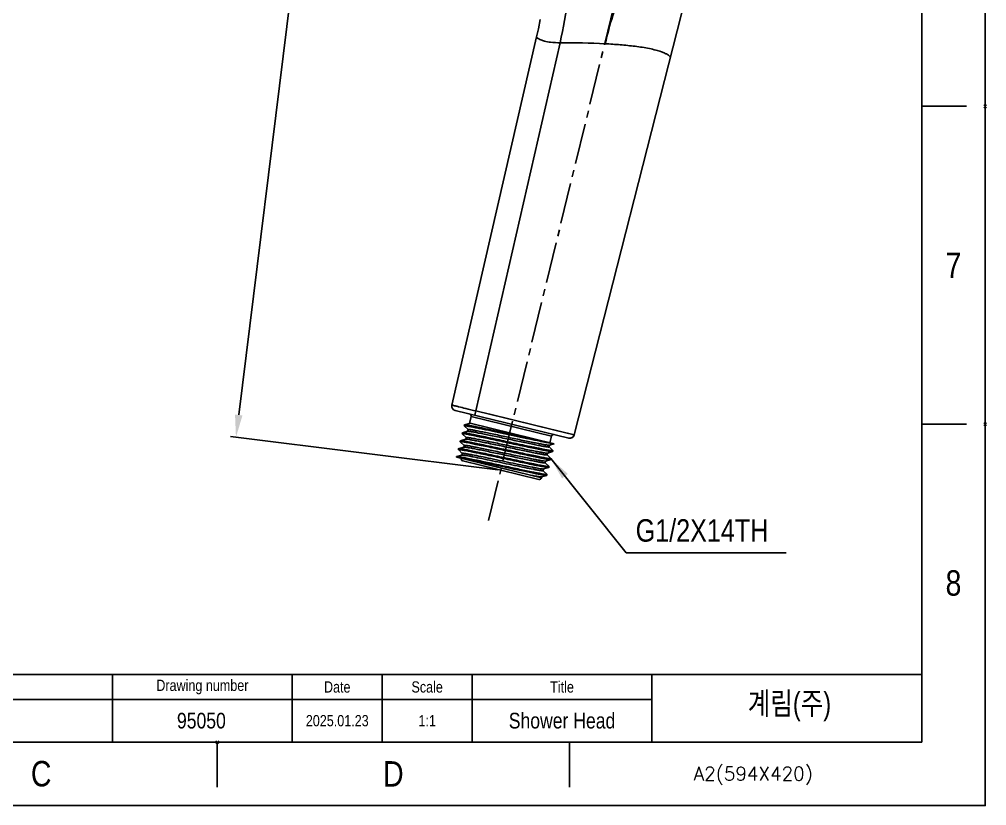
# Model space of a CAD drawing. Header units: inches. Extents: x -176 to 245, y -250 to 344.
# Drawn here: x 29.5 to 244.7, y -250 to -75.1 of the extents above; entities that cross this region are included whole.
import ezdxf

# ---------------------------------------------------------------- set-up
doc = ezdxf.new("R2010")
doc.units = ezdxf.units.IN
doc.header["$LTSCALE"] = 2.42
doc.header["$MEASUREMENT"] = 0
doc.header["$PDMODE"] = 3
doc.header["$PDSIZE"] = 0.3125
doc.linetypes.add('CENTER2', pattern=[1.125, 0.75, -0.125, 0.125, -0.125])
doc.linetypes.add('CENTERX2', pattern=[101.6, 63.5, -12.7, 12.7, -12.7])
doc.layers.get('0').update_dxf_attribs({"linetype": 'CONTINUOUS'})
doc.layers.get('Defpoints').update_dxf_attribs({"linetype": 'CONTINUOUS'})
for name, color, linetype in [('CENTER', 1, 'CENTER2'), ('FORM', 7, 'CONTINUOUS'), ('TEXT', 2, 'CONTINUOUS')]:
    doc.layers.add(name, color=color, linetype=linetype)
doc.layers.add('DIM', color=3, linetype='CONTINUOUS', lineweight=18)
doc.styles.add('ROMANS', font='romans')
doc.styles.get("Standard").update_dxf_attribs({"font": 'arial.ttf', "width": 0.8})
doc.dimstyles.new('ISO-25', dxfattribs={"dimtxt": 5, "dimasz": 2.5, "dimexe": 1.25, "dimexo": 0.625, "dimgap": 2, "dimtad": 1, "dimtih": 1, "dimtoh": 1, "dimdec": 1, "dimdsep": 46, "dimtxsty": 'Standard', "dimcen": 0, "dimclrd": 3, "dimclre": 3, "dimclrt": 4, "dimadec": 0, "dimazin": 0, "dimtfac": 1, "dimtdec": 1, "dimtmove": 0, "dimatfit": 3, "dimfxl": 1, "dimarcsym": 0})

# ---------------------------------------------------------------- blocks, each defined once
blk = doc.blocks.new('*D3')
at = {"layer": 'Defpoints', "color": 0, "transparency": 16777216}
for p in [(111.69, 105.99), (170.59, 98.68), (136.59, -175.36)]:
    blk.add_point(p, dxfattribs=at)
at = {"layer": 'DIM', "color": 3, "lineweight": -2, "transparency": 16777216}
for p, q in [((169.97, 98.76), (110.45, 106.14)), ((111.08, 101.03), (95.26, -26.48)), ((78.3, -163.09), (94.13, -35.58)), ((135.97, -175.28), (76.45, -167.9))]:
    blk.add_line(p, q, dxfattribs=at)
at = {"layer": 'DIM', "color": 3, "transparency": 16777216}
for points in [[(110.25, 101.13), (111.9, 100.92), (111.69, 105.99)], [(77.48, -162.98), (79.13, -163.19), (77.69, -168.05)]]:
    blk.add_solid(points, dxfattribs=at)
at = {"layer": 'DIM', "color": 4, "transparency": 16777216, "insert": (94.69, -31.03), "char_height": 5, "attachment_point": 5}
blk.add_mtext('276.1', dxfattribs=at)
blk = doc.blocks.new('*D4')
at = {"layer": 'Defpoints', "color": 0, "transparency": 16777216}
for p in [(126.36, 38.85), (196.71, 38.85), (116.61, 4.52), (176.85, -10.19), (133.86, -186.53)]:
    blk.add_point(p, dxfattribs=at)
at = {"layer": 'DIM', "color": 3, "lineweight": -2, "transparency": 16777216}
blk.add_line((125.73, 38.85), (107.61, 38.85), dxfattribs=at)
for start, end in [(183.584, 214.1092), (222.4287, 252.716)]:
    blk.add_arc((188.81, 38.85), 79.95, start, end, dxfattribs=at)
at = {"layer": 'DIM', "color": 3, "transparency": 16777216}
for points in [[(108.18, 33.83), (109.85, 33.88), (108.86, 38.85)], [(165.28, -36.68), (164.83, -38.28), (169.87, -38.82)]]:
    blk.add_solid(points, dxfattribs=at)
at = {"layer": 'DIM', "color": 4, "transparency": 16777216, "insert": (125.94, -10.53), "char_height": 5, "attachment_point": 5}
blk.add_mtext('76°', dxfattribs=at)

msp = doc.modelspace()

# ---------------------------------------------------------------- linework, layer by layer
at = {"color": 7, "linetype": 'Continuous'}
for p, q in [((180.22, -60.5), (152.93, -167.52)), ((125.71, -160.88), (144.55, -79)), ((149.78, -80.28), (131.07, -162.2)), ((126.44, -162.08), (151.73, -168.24)), ((129.65, -164.96), (130.02, -163.46)), ((130.02, -163.46), (147.89, -167.82)), ((130.84, -163.15), (131.07, -162.2)), ((131.07, -162.2), (152.93, -167.52)), ((134.14, -162.94), (148.63, -166.47)), ((128.44, -165.49), (128.49, -165.3)), ((128.44, -165.49), (128.45, -165.51)), ((128.45, -165.51), (129.31, -166.33)), ((128.49, -165.3), (128.5, -165.29)), ((129.67, -164.95), (128.5, -165.29)), ((129.75, -164.94), (129.67, -164.95)), ((129.75, -164.94), (148.46, -169.5)), ((128.01, -167.25), (128.06, -167.06)), ((128.01, -167.25), (128.02, -167.27)), ((128.02, -167.27), (128.88, -168.1)), ((128.06, -167.06), (128.07, -167.05)), ((129.24, -166.71), (128.07, -167.05)), ((128.07, -167.05), (128.11, -167.05)), ((129.22, -166.72), (129.32, -166.33)), ((147.54, -169.28), (147.89, -167.82)), ((148.63, -166.47), (152.93, -167.52)), ((127.58, -169.02), (127.63, -168.82)), ((127.59, -169.03), (127.58, -169.02)), ((127.59, -169.03), (128.46, -169.86)), ((127.64, -168.81), (127.63, -168.82)), ((128.81, -168.47), (127.64, -168.81)), ((127.68, -168.81), (127.64, -168.81)), ((128.36, -170.25), (128.46, -169.85)), ((128.79, -168.48), (128.89, -168.09)), ((147.31, -170.2), (147.41, -169.82)), ((147.39, -169.82), (148.46, -169.5)), ((127.95, -172), (126.79, -172.34)), ((127.15, -170.78), (127.2, -170.59)), ((127.15, -170.78), (127.16, -170.79)), ((127.16, -170.79), (128.03, -171.62)), ((127.2, -170.59), (127.22, -170.58)), ((128.38, -170.23), (127.22, -170.58)), ((127.22, -170.58), (127.25, -170.57)), ((127.93, -172.01), (128.03, -171.62)), ((146.88, -171.96), (146.98, -171.58)), ((147.75, -172.78), (146.89, -171.96)), ((146.96, -171.58), (148.13, -171.24)), ((148.18, -171.02), (147.32, -170.19)), ((148.13, -171.24), (148.09, -171.24)), ((148.14, -171.23), (148.13, -171.24)), ((148.14, -171.23), (148.19, -171.04)), ((148.19, -171.04), (148.18, -171.02)), ((126.75, -172.44), (126.77, -172.35)), ((145.64, -177.05), (126.75, -172.44)), ((126.77, -172.35), (126.79, -172.34)), ((126.79, -172.34), (126.82, -172.33)), ((126.82, -172.33), (126.96, -172.34)), ((126.96, -172.34), (127.2, -172.37)), ((127.2, -172.37), (127.51, -172.42)), ((145.04, -177.42), (128.13, -173.3)), ((146.46, -173.72), (146.55, -173.34)), ((147.32, -174.54), (146.46, -173.72)), ((146.53, -173.34), (147.7, -173)), ((147.7, -173), (147.66, -173)), ((147.71, -172.99), (147.7, -173)), ((147.71, -172.99), (147.76, -172.8)), ((147.75, -172.78), (147.76, -172.8)), ((143.94, -175.18), (143.85, -175.16)), ((146.03, -175.49), (146.12, -175.11)), ((146.89, -176.31), (146.03, -175.48)), ((146.1, -175.1), (147.27, -174.76)), ((146.86, -176.51), (146.9, -176.32)), ((146.9, -176.32), (146.89, -176.31)), ((147.23, -174.77), (147.27, -174.76)), ((147.27, -174.76), (147.29, -174.75)), ((147.29, -174.75), (147.33, -174.56)), ((147.33, -174.56), (147.32, -174.54)), ((145.64, -177.05), (145.69, -176.87)), ((145.67, -176.87), (146.84, -176.52)), ((146.86, -176.51), (146.84, -176.52))]:
    msp.add_line(p, q, dxfattribs=at)
for points in [[(144.55, -79), (144.95, -77.16), (145.37, -75.08)], [(125.71, -160.88), (125.68, -161.07), (125.72, -161.38), (125.86, -161.67), (126.1, -161.92), (126.44, -162.08)], [(151.73, -168.24), (152.09, -168.26), (152.43, -168.15), (152.69, -167.95), (152.87, -167.7), (152.93, -167.52)]]:
    msp.add_lwpolyline(points, dxfattribs=at)
for centre, radius, start, end in [((129.53, -163.35), 0.5, 346.3, 76.3), ((148.38, -167.94), 0.5, 76.3, 166.3), ((152.56, -140.96), 28.82, 259.9628, 260.3109), ((151.91, -167.26), 0.993, 256.3254, 259.059), ((128.25, -172.81), 0.5, 166.3, 256.3), ((145.16, -176.93), 0.5, 256.3, 346.3)]:
    msp.add_arc(centre, radius, start, end, dxfattribs=at)
for points, knots in [([(149.78, -80.28), (150.53, -77), (151.67, -70.38), (152.57, -60.48), (152.87, -51.28), (152.8, -45.41), (152.76, -42.77)], [0, 0, 0, 0, 0.267491, 0.533563, 0.790107, 1, 1, 1, 1]), ([(159.82, -80.51), (160.3, -78.4), (162.53, -70.07), (166.05, -62.08), (169.35, -56.53)], [0, 0, 0, 0, 0.250811, 1, 1, 1, 1]), ([(144.55, -79), (144.55, -79), (144.56, -79.01), (144.57, -79.04), (144.6, -79.07), (144.67, -79.15), (144.82, -79.28), (145.1, -79.47), (145.6, -79.71), (146.48, -79.99), (147.91, -80.23), (149.08, -80.28), (149.78, -80.28)], [0, 0, 0, 0, 0.001592, 0.006441, 0.014703, 0.026662, 0.063377, 0.122224, 0.214438, 0.363761, 0.6189, 1, 1, 1, 1]), ([(159.82, -80.51), (160.94, -80.57), (163.16, -80.72), (166.44, -81.05), (169.09, -81.45), (171.03, -81.89), (172.21, -82.24), (173.09, -82.59), (173.66, -82.89), (173.99, -83.13), (174.17, -83.31), (174.27, -83.43), (174.3, -83.52), (174.33, -83.56), (174.33, -83.59), (174.33, -83.59)], [0, 0, 0, 0, 0.221916, 0.442066, 0.655324, 0.753474, 0.83733, 0.899423, 0.940005, 0.965246, 0.980871, 0.990472, 0.996157, 0.99911, 1, 1, 1, 1]), ([(131.07, -162.2), (130.31, -162.01), (129.02, -161.7), (127.49, -161.32), (126.59, -161.1), (126.08, -160.98), (125.83, -160.91), (125.71, -160.88)], [0, 0, 0, 0, 0.425117, 0.718062, 0.858218, 0.930732, 1, 1, 1, 1]), ([(144.72, -168.79), (143.91, -168.63), (142.2, -168.27), (139.56, -167.7), (137.27, -167.21), (135.45, -166.82), (134.16, -166.55), (132.95, -166.3), (131.85, -166.07), (130.88, -165.87), (130.16, -165.73), (129.66, -165.64), (129.35, -165.59), (129.08, -165.54), (128.86, -165.51), (128.69, -165.49), (128.56, -165.47), (128.49, -165.47), (128.44, -165.48), (128.44, -165.49)], [0, 0, 0, 0, 0.14873, 0.315569, 0.487557, 0.571294, 0.651333, 0.726115, 0.79418, 0.854202, 0.905012, 0.926647, 0.945626, 0.961856, 0.975263, 0.985786, 0.993387, 0.998063, 1, 1, 1, 1]), ([(128.5, -165.29), (128.52, -165.28), (128.58, -165.28), (128.69, -165.29), (128.84, -165.31), (129.13, -165.35), (129.61, -165.43), (130.3, -165.56), (131.14, -165.72), (132.12, -165.92), (133.22, -166.15), (134.86, -166.5), (137.05, -166.96), (139.71, -167.53), (142.29, -168.09), (143.96, -168.44), (144.75, -168.6)], [0, 0, 0, 0, 0.003694, 0.010169, 0.019448, 0.031505, 0.063736, 0.106289, 0.15838, 0.219041, 0.287145, 0.361422, 0.522865, 0.691385, 0.854466, 1, 1, 1, 1]), ([(148.09, -171.24), (148.05, -171.24), (147.92, -171.23), (147.69, -171.21), (147.38, -171.16), (146.79, -171.05), (145.87, -170.88), (144.57, -170.61), (143.03, -170.29), (141.32, -169.93), (139.49, -169.54), (137.61, -169.14), (135.74, -168.74), (133.96, -168.36), (132.56, -168.07), (131.53, -167.85), (130.84, -167.71), (130.21, -167.59), (129.66, -167.48), (129.18, -167.39), (128.78, -167.32), (128.47, -167.27), (128.26, -167.25), (128.13, -167.24), (128.07, -167.24), (128.03, -167.24), (128.01, -167.25), (128.01, -167.25)], [0, 0, 0, 0, 0.00692, 0.018236, 0.033877, 0.053711, 0.10522, 0.170922, 0.248453, 0.335017, 0.427487, 0.522527, 0.616703, 0.706617, 0.789023, 0.826467, 0.860946, 0.89215, 0.919796, 0.943636, 0.963457, 0.979084, 0.990387, 0.994392, 0.997297, 0.999122, 1, 1, 1, 1]), ([(128.11, -167.05), (128.16, -167.04), (128.28, -167.05), (128.51, -167.08), (128.83, -167.13), (129.41, -167.23), (130.33, -167.41), (131.64, -167.67), (133.17, -167.99), (134.89, -168.36), (136.72, -168.75), (138.6, -169.15), (140.46, -169.55), (142.24, -169.93), (143.64, -170.22), (144.68, -170.43), (145.37, -170.57), (145.99, -170.7), (146.55, -170.81), (147.02, -170.9), (147.42, -170.96), (147.74, -171.01), (147.95, -171.04), (148.07, -171.05), (148.13, -171.05), (148.17, -171.05), (148.19, -171.04), (148.19, -171.04)], [0, 0, 0, 0, 0.006912, 0.018222, 0.033856, 0.053683, 0.105183, 0.170879, 0.248407, 0.33497, 0.427442, 0.522486, 0.616668, 0.706589, 0.789002, 0.826449, 0.860932, 0.892138, 0.919786, 0.943629, 0.963451, 0.97908, 0.990385, 0.99439, 0.997295, 0.999121, 1, 1, 1, 1]), ([(129.41, -166.71), (129.37, -166.71), (129.32, -166.7), (129.26, -166.7), (129.24, -166.71)], [0, 0, 0, 0, 0.631906, 1, 1, 1, 1]), ([(129.32, -166.33), (129.32, -166.32), (129.34, -166.31), (129.39, -166.31), (129.51, -166.31), (129.7, -166.34), (129.97, -166.37), (130.3, -166.43), (130.71, -166.5), (131.17, -166.59), (131.92, -166.73), (132.97, -166.94), (134.36, -167.23), (135.88, -167.54), (137.49, -167.88), (139.12, -168.23), (140.74, -168.57), (142.27, -168.89), (143.67, -169.17), (144.89, -169.42), (145.9, -169.61), (146.65, -169.74), (147.06, -169.8), (147.22, -169.82)], [0, 0, 0, 0, 0.000902, 0.002657, 0.009199, 0.019868, 0.034612, 0.053318, 0.075835, 0.101976, 0.131521, 0.199805, 0.278391, 0.364628, 0.455608, 0.548263, 0.639467, 0.726142, 0.805366, 0.874468, 0.931122, 0.97343, 1, 1, 1, 1]), ([(147.31, -170.2), (147.31, -170.2), (147.3, -170.21), (147.24, -170.22), (147.12, -170.21), (146.93, -170.19), (146.67, -170.15), (146.33, -170.1), (145.93, -170.03), (145.46, -169.94), (144.72, -169.8), (143.66, -169.59), (142.27, -169.3), (140.75, -168.98), (139.14, -168.64), (137.5, -168.3), (135.89, -167.96), (134.36, -167.64), (132.96, -167.35), (131.74, -167.11), (130.73, -166.91), (129.98, -166.78), (129.57, -166.72), (129.41, -166.71)], [0, 0, 0, 0, 0.000903, 0.00266, 0.009205, 0.019881, 0.034633, 0.053351, 0.075881, 0.102037, 0.1316, 0.199921, 0.278544, 0.364818, 0.45583, 0.548509, 0.639725, 0.726399, 0.805606, 0.874674, 0.931276, 0.973515, 1, 1, 1, 1]), ([(152.88, -167.5), (152.82, -167.74), (152.51, -168.19), (151.97, -168.29), (151.72, -168.24)], [0, 0, 0, 0, 0.497816, 1, 1, 1, 1]), ([(147.66, -173), (147.62, -173.01), (147.49, -173), (147.26, -172.97), (146.95, -172.92), (146.36, -172.82), (145.44, -172.64), (144.14, -172.38), (142.6, -172.06), (140.89, -171.69), (139.06, -171.3), (137.18, -170.9), (135.31, -170.5), (133.53, -170.12), (132.13, -169.83), (131.1, -169.62), (130.41, -169.48), (129.78, -169.35), (129.23, -169.24), (128.75, -169.16), (128.35, -169.09), (128.04, -169.04), (127.83, -169.01), (127.7, -169), (127.64, -169), (127.61, -169), (127.58, -169.01), (127.58, -169.02)], [0, 0, 0, 0, 0.006915, 0.018226, 0.033862, 0.053691, 0.105193, 0.17089, 0.248419, 0.334981, 0.427454, 0.522496, 0.616677, 0.706597, 0.789007, 0.826454, 0.860936, 0.892141, 0.919789, 0.943631, 0.963453, 0.979082, 0.990386, 0.994391, 0.997296, 0.999122, 1, 1, 1, 1]), ([(147.76, -172.8), (147.76, -172.8), (147.74, -172.81), (147.7, -172.81), (147.64, -172.81), (147.52, -172.8), (147.31, -172.78), (146.99, -172.73), (146.59, -172.66), (146.12, -172.57), (145.56, -172.46), (144.94, -172.34), (144.25, -172.2), (143.21, -171.98), (141.81, -171.69), (140.03, -171.31), (138.17, -170.91), (136.29, -170.51), (134.46, -170.12), (132.74, -169.76), (131.2, -169.44), (129.9, -169.17), (128.98, -169), (128.4, -168.89), (128.08, -168.85), (127.85, -168.82), (127.73, -168.81), (127.68, -168.81)], [0, 0, 0, 0, 0.000878, 0.002705, 0.005611, 0.009616, 0.020921, 0.036551, 0.056376, 0.08022, 0.107871, 0.139079, 0.173564, 0.211015, 0.293432, 0.383358, 0.477545, 0.572592, 0.665067, 0.751629, 0.829154, 0.894846, 0.946338, 0.966161, 0.98179, 0.993094, 1, 1, 1, 1]), ([(128.46, -169.85), (128.46, -169.85), (128.48, -169.84), (128.53, -169.83), (128.65, -169.84), (128.84, -169.86), (129.11, -169.9), (129.44, -169.95), (129.85, -170.03), (130.32, -170.11), (131.06, -170.26), (132.11, -170.47), (133.5, -170.75), (135.03, -171.07), (136.64, -171.41), (138.27, -171.75), (139.88, -172.09), (141.42, -172.41), (142.82, -172.7), (144.04, -172.94), (145.04, -173.14), (145.79, -173.27), (146.21, -173.33), (146.37, -173.34)], [0, 0, 0, 0, 0.000904, 0.002662, 0.009209, 0.019887, 0.034642, 0.053363, 0.075898, 0.102059, 0.131627, 0.199961, 0.278597, 0.364884, 0.455908, 0.548595, 0.639816, 0.72649, 0.80569, 0.874746, 0.93133, 0.973544, 1, 1, 1, 1]), ([(128.98, -168.47), (128.94, -168.47), (128.89, -168.47), (128.83, -168.47), (128.81, -168.47)], [0, 0, 0, 0, 0.632391, 1, 1, 1, 1]), ([(128.89, -168.09), (128.89, -168.09), (128.91, -168.08), (128.96, -168.07), (129.08, -168.08), (129.27, -168.1), (129.54, -168.14), (129.87, -168.19), (130.28, -168.26), (130.74, -168.35), (131.49, -168.49), (132.54, -168.7), (133.93, -168.99), (135.45, -169.31), (137.06, -169.64), (138.7, -169.99), (140.31, -170.33), (141.84, -170.65), (143.24, -170.94), (144.46, -171.18), (145.47, -171.37), (146.22, -171.5), (146.63, -171.57), (146.79, -171.58)], [0, 0, 0, 0, 0.000903, 0.002659, 0.009201, 0.019871, 0.034615, 0.053322, 0.075841, 0.101983, 0.13153, 0.199817, 0.278406, 0.364646, 0.455629, 0.548286, 0.639491, 0.726166, 0.805388, 0.874486, 0.931135, 0.973437, 1, 1, 1, 1]), ([(146.88, -171.96), (146.88, -171.97), (146.87, -171.97), (146.81, -171.98), (146.7, -171.98), (146.5, -171.95), (146.24, -171.92), (145.9, -171.86), (145.5, -171.79), (145.03, -171.7), (144.29, -171.56), (143.24, -171.35), (141.85, -171.06), (140.32, -170.74), (138.71, -170.41), (137.08, -170.06), (135.47, -169.72), (133.94, -169.4), (132.53, -169.11), (131.31, -168.87), (130.31, -168.68), (129.56, -168.55), (129.14, -168.48), (128.98, -168.47)], [0, 0, 0, 0, 0.000903, 0.002659, 0.009201, 0.019872, 0.034617, 0.053326, 0.075846, 0.101989, 0.131539, 0.19983, 0.278423, 0.364667, 0.455653, 0.548312, 0.639516, 0.72619, 0.805411, 0.874506, 0.931151, 0.973446, 1, 1, 1, 1]), ([(147.54, -169.35), (147.13, -169.27), (146.19, -169.09), (145.25, -168.9), (144.72, -168.79)], [0, 0, 0, 0, 0.430044, 1, 1, 1, 1]), ([(147.22, -169.82), (147.26, -169.82), (147.32, -169.82), (147.37, -169.82), (147.39, -169.82)], [0, 0, 0, 0, 0.632457, 1, 1, 1, 1]), ([(148.31, -169.47), (148.27, -169.46), (148.07, -169.44), (147.87, -169.4), (147.71, -169.38)], [0, 0, 0, 0, 0.196452, 1, 1, 1, 1]), ([(127.15, -170.78), (127.15, -170.77), (127.18, -170.76), (127.21, -170.76), (127.27, -170.76), (127.4, -170.77), (127.61, -170.8), (127.92, -170.85), (128.32, -170.92), (128.8, -171.01), (129.35, -171.11), (129.98, -171.24), (130.67, -171.38), (131.7, -171.59), (133.1, -171.89), (134.88, -172.26), (136.75, -172.66), (138.63, -173.07), (140.46, -173.46), (142.17, -173.82), (143.71, -174.14), (145.01, -174.4), (145.93, -174.58), (146.52, -174.68), (146.83, -174.73), (147.06, -174.76), (147.19, -174.77), (147.23, -174.77)], [0, 0, 0, 0, 0.000878, 0.002705, 0.00561, 0.009616, 0.020921, 0.036551, 0.056376, 0.08022, 0.107871, 0.139079, 0.173564, 0.211014, 0.293432, 0.383358, 0.477545, 0.572592, 0.665067, 0.751629, 0.829154, 0.894845, 0.946338, 0.966161, 0.98179, 0.993094, 1, 1, 1, 1]), ([(127.25, -170.57), (127.3, -170.57), (127.42, -170.58), (127.65, -170.61), (127.97, -170.66), (128.55, -170.76), (129.47, -170.94), (130.77, -171.2), (132.31, -171.52), (134.02, -171.88), (135.85, -172.27), (137.74, -172.67), (139.6, -173.07), (141.38, -173.45), (142.78, -173.75), (143.82, -173.96), (144.51, -174.1), (145.13, -174.22), (145.69, -174.33), (146.16, -174.42), (146.56, -174.49), (146.88, -174.54), (147.09, -174.57), (147.21, -174.58), (147.27, -174.58), (147.31, -174.57), (147.33, -174.57), (147.33, -174.56)], [0, 0, 0, 0, 0.006895, 0.018187, 0.033807, 0.053621, 0.105099, 0.170781, 0.248301, 0.334863, 0.42734, 0.522393, 0.616589, 0.706525, 0.788953, 0.826408, 0.860898, 0.892111, 0.919766, 0.943614, 0.963441, 0.979074, 0.99038, 0.994386, 0.997292, 0.99912, 1, 1, 1, 1]), ([(128.11, -171.99), (128.08, -171.99), (128.02, -171.99), (127.97, -171.99), (127.95, -172)], [0, 0, 0, 0, 0.630167, 1, 1, 1, 1]), ([(128.03, -171.62), (128.03, -171.61), (128.05, -171.6), (128.1, -171.6), (128.21, -171.6), (128.38, -171.62), (128.63, -171.65), (128.94, -171.7), (129.31, -171.77), (129.75, -171.85), (130.05, -171.91), (130.22, -171.94)], [0, 0, 0, 0, 0.007016, 0.020407, 0.070053, 0.150959, 0.262795, 0.404795, 0.575904, 0.774816, 1, 1, 1, 1]), ([(143.85, -175.16), (143.22, -175.04), (141.83, -174.76), (139.61, -174.3), (137.19, -173.79), (134.76, -173.28), (132.49, -172.81), (130.8, -172.46), (129.65, -172.24), (129, -172.12), (128.5, -172.04), (128.22, -172), (128.11, -171.99)], [0, 0, 0, 0, 0.119965, 0.26468, 0.422845, 0.582106, 0.73002, 0.855037, 0.90582, 0.947409, 0.979, 1, 1, 1, 1]), ([(128.55, -170.23), (128.51, -170.23), (128.46, -170.23), (128.4, -170.23), (128.38, -170.23)], [0, 0, 0, 0, 0.63242, 1, 1, 1, 1]), ([(146.46, -173.72), (146.45, -173.73), (146.44, -173.74), (146.38, -173.74), (146.27, -173.74), (146.07, -173.72), (145.81, -173.68), (145.47, -173.62), (145.07, -173.55), (144.6, -173.46), (143.86, -173.32), (142.81, -173.11), (141.42, -172.83), (139.89, -172.51), (138.29, -172.17), (136.65, -171.82), (135.04, -171.49), (133.51, -171.17), (132.11, -170.88), (130.88, -170.63), (129.88, -170.44), (129.13, -170.31), (128.71, -170.25), (128.55, -170.23)], [0, 0, 0, 0, 0.000903, 0.002659, 0.009201, 0.019871, 0.034615, 0.053322, 0.075841, 0.101983, 0.13153, 0.199818, 0.278407, 0.364647, 0.455629, 0.548284, 0.639488, 0.726163, 0.805386, 0.874485, 0.931135, 0.973437, 1, 1, 1, 1]), ([(130.22, -171.94), (130.85, -172.06), (132.23, -172.34), (134.44, -172.8), (136.86, -173.31), (139.29, -173.82), (141.55, -174.29), (143.25, -174.64), (144.39, -174.86), (145.04, -174.98), (145.54, -175.06), (145.82, -175.1), (145.94, -175.11)], [0, 0, 0, 0, 0.119959, 0.264526, 0.422472, 0.581519, 0.729306, 0.854352, 0.905224, 0.946957, 0.978746, 1, 1, 1, 1]), ([(146.79, -171.58), (146.83, -171.58), (146.89, -171.59), (146.94, -171.58), (146.96, -171.58)], [0, 0, 0, 0, 0.632424, 1, 1, 1, 1]), ([(146.84, -176.52), (146.81, -176.53), (146.73, -176.53), (146.57, -176.52), (146.35, -176.48), (146.05, -176.44), (145.68, -176.37), (145.06, -176.26), (144.15, -176.08), (142.9, -175.82), (141.46, -175.52), (139.89, -175.19), (138.23, -174.84), (136.53, -174.47), (134.32, -174), (131.82, -173.47), (129.56, -173), (128.13, -172.72), (127.56, -172.62), (127.32, -172.58)], [0, 0, 0, 0, 0.004239, 0.012158, 0.023758, 0.038969, 0.057684, 0.079769, 0.133381, 0.198232, 0.272412, 0.353737, 0.439808, 0.528087, 0.615969, 0.780265, 0.913464, 0.963339, 1, 1, 1, 1]), ([(127.51, -172.42), (128.12, -172.52), (129.63, -172.81), (132.23, -173.35), (134.79, -173.9), (137.02, -174.38), (138.72, -174.74), (140.37, -175.09), (141.91, -175.42), (143.3, -175.7), (144.35, -175.92), (145.08, -176.06), (145.54, -176.15), (145.94, -176.22), (146.27, -176.27), (146.53, -176.31), (146.72, -176.34), (146.83, -176.34), (146.88, -176.34), (146.9, -176.33), (146.9, -176.32)], [0, 0, 0, 0, 0.09372, 0.233002, 0.401473, 0.490529, 0.579303, 0.665161, 0.745559, 0.818111, 0.88067, 0.907611, 0.931386, 0.95182, 0.968766, 0.9821, 0.991736, 0.997633, 0.999207, 1, 1, 1, 1]), ([(146.37, -173.34), (146.4, -173.35), (146.46, -173.35), (146.51, -173.35), (146.53, -173.34)], [0, 0, 0, 0, 0.631782, 1, 1, 1, 1]), ([(146.03, -175.49), (146.02, -175.49), (146.01, -175.5), (145.96, -175.5), (145.86, -175.5), (145.69, -175.48), (145.46, -175.45), (145.16, -175.4), (144.8, -175.34), (144.39, -175.27), (144.1, -175.21), (143.94, -175.18)], [0, 0, 0, 0, 0.007133, 0.020566, 0.070166, 0.150944, 0.26262, 0.404478, 0.575523, 0.774514, 1, 1, 1, 1]), ([(145.94, -175.11), (145.97, -175.11), (146.03, -175.11), (146.08, -175.11), (146.1, -175.1)], [0, 0, 0, 0, 0.63204, 1, 1, 1, 1]), ([(143.53, -176.54), (143.82, -176.59), (144.22, -176.67), (144.72, -176.76), (145.02, -176.8), (145.26, -176.84), (145.45, -176.86), (145.58, -176.87), (145.65, -176.87), (145.67, -176.87)], [0, 0, 0, 0, 0.399056, 0.563568, 0.703278, 0.817304, 0.904964, 0.965832, 1, 1, 1, 1])]:
    msp.add_open_spline(points, degree=3, knots=knots, dxfattribs=at)
msp.add_open_spline([(159.82, -80.51), (156.48, -80.34), (153.13, -80.28), (149.78, -80.28)], degree=3, dxfattribs=at)
at = {"layer": 'CENTER', "ltscale": 5}
msp.add_line((133.86, -186.53), (169.87, -38.82), dxfattribs=at)
at = {"layer": 'FORM'}
for p, q in [((230.22, -235.85), (230.22, 329.81)), ((230.22, -94.43), (240.22, -94.43)), ((230.22, -165.14), (240.22, -165.14)), ((230.22, -189.25), (230.22, -220.85)), ((-56.78, -220.85), (230.22, -220.85)), ((50.22, -235.85), (50.22, -220.85)), ((90.22, -235.85), (90.22, -220.85)), ((90.22, -235.85), (90.22, -220.85)), ((110.22, -235.85), (110.22, -220.85)), ((130.22, -235.85), (130.22, -220.85)), ((170.22, -235.85), (170.22, -220.85)), ((-9.78, -226.35), (170.22, -226.35)), ((-161.5, -235.85), (230.22, -235.85)), ((73.53, -235.85), (73.53, -245.85)), ((151.87, -235.85), (151.87, -245.85))]:
    msp.add_line(p, q, dxfattribs=at)
msp.add_lwpolyline([(-175.64, 343.95), (244.36, 343.95), (244.36, -249.99), (-175.64, -249.99)], close=True, dxfattribs=at)
for p in [(244.36, -94.43), (244.36, -165.14), (73.53, -235.85)]:
    msp.add_point(p, dxfattribs=at)

# ---------------------------------------------------------------- texts
at = {"layer": 'DIM', "color": 4, "insert": (166.6, -186.27), "char_height": 5, "attachment_point": 1}
msp.add_mtext_dynamic_manual_height_columns('G1/2X14TH', width=32.4057, gutter_width=1, heights=[0], dxfattribs=at)
at = {"layer": 'FORM', "char_height": 5.66, "attachment_point": 5}
for s, width, insert in [('7', 50, (237.29, -129.79)), ('8', 50, (237.29, -200.49)), ('C', 10, (34.36, -242.92)), ('D', 10, (112.7, -242.92))]:
    msp.add_mtext_dynamic_manual_height_columns(s, width=width, gutter_width=12.5, heights=[0], dxfattribs=dict(at, insert=insert))
at = {"layer": 'TEXT', "style": 'ROMANS'}
msp.add_text(' A2(594X420)', height=3, dxfattribs=at).set_placement((177.46, -244.36))
at = {"layer": 'TEXT', "attachment_point": 5}
for s, width, insert, char_height in [('Drawing number', 40, (70.22, -223.6), 2.5), ('Date', 20, (100.22, -223.6), 2.5), ('Scale', 20, (120.22, -223.6), 2.5), ('Title', 40, (150.22, -223.6), 2.5), ('95050', 23.5, (70, -231.1), 3.5), ('2025.01.23', 23.5, (100.22, -231.1), 2.5), ('1:1', 23.5, (120.22, -231.1), 2.5), ('Shower Head', 23.5, (150.22, -231.1), 3.5)]:
    msp.add_mtext_dynamic_manual_height_columns(s, width=width, gutter_width=12.5, heights=[0], dxfattribs=dict(at, insert=insert, char_height=char_height))
at = {"layer": 'TEXT', "linetype": 'CENTERX2', "insert": (200.8, -227.97), "char_height": 5, "attachment_point": 5}
msp.add_mtext_dynamic_manual_height_columns('{\\fHYGothic-Medium|b0|i0|c129|p18;계림(주)}', width=60, gutter_width=12.5, heights=[0], dxfattribs=at)

# ---------------------------------------------------------------- dimensions: what is measured, and where the dimension line sits
at = {"layer": 'DIM'}
dim = msp.add_aligned_dim(p1=(136.59, -175.36), p2=(170.59, 98.68), distance=59.35, dimstyle='ISO-25', override={"dimasz": 5, "dimtad": 0}, dxfattribs=at)
dim.commit()
dim.dimension.update_dxf_attribs({"geometry": '*D3', "text_midpoint": (94.69, -31.03)})
dim = msp.add_angular_dim_2l(base=(116.61, 4.52), line1=((133.86, -186.53), (176.85, -10.19)), line2=((196.71, 38.85), (126.36, 38.85)), dimstyle='ISO-25', override={"dimasz": 5, "dimtad": 0}, dxfattribs=at)
dim.commit()
dim.dimension.update_dxf_attribs({"geometry": '*D4', "text_midpoint": (125.94, -10.53)})

# ---------------------------------------------------------------- leaders
msp.add_leader([(147.76, -172.8), (164.46, -193.76), (200.08, -193.76)], dimstyle='ISO-25', override={"dimasz": 5, "dimtad": 0}, dxfattribs=at)

doc.saveas('drawing.dxf')
